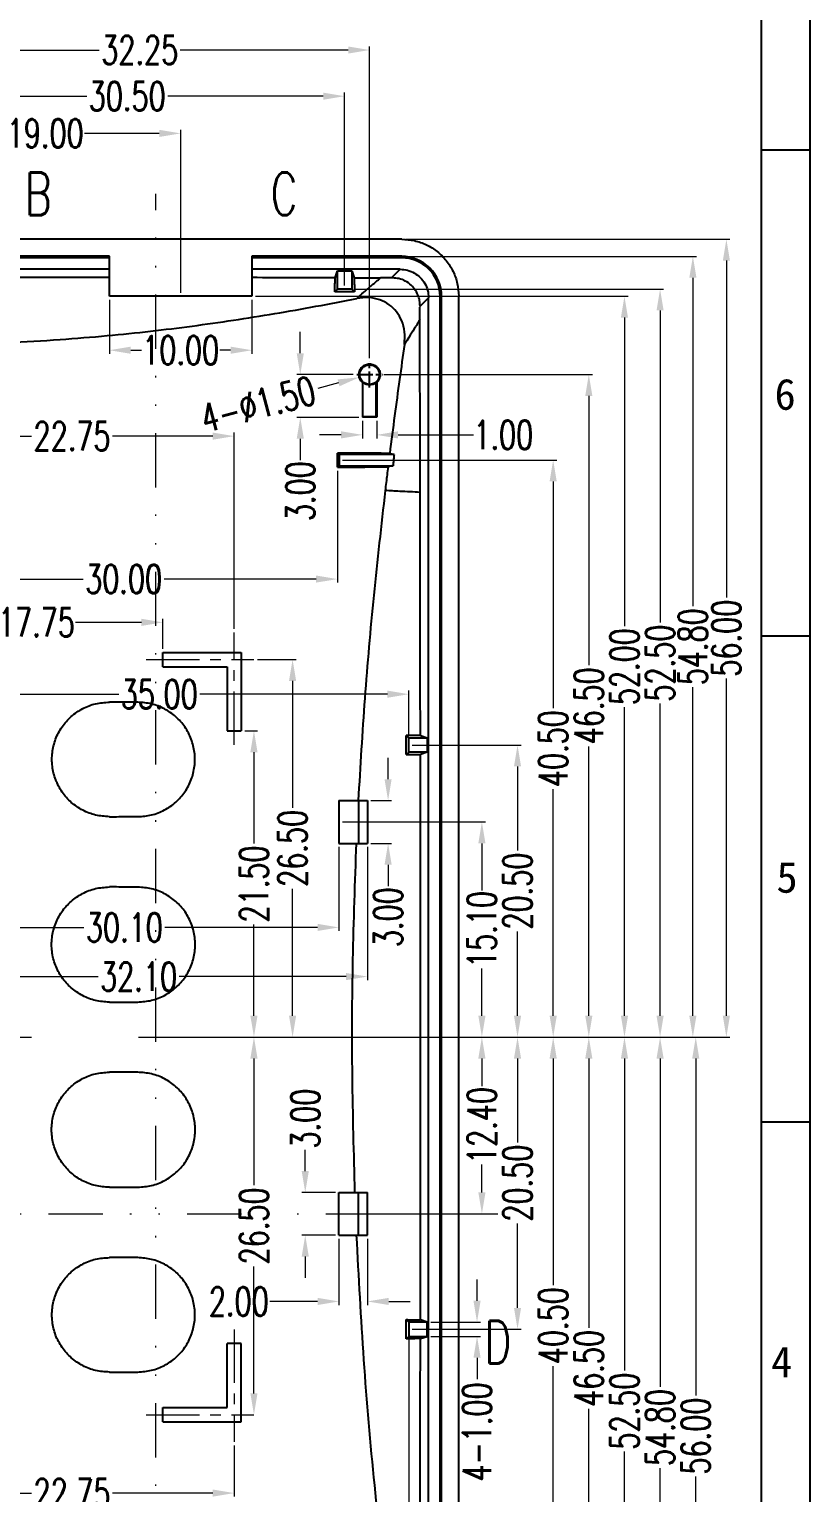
# Model space of a CAD drawing. Header units: millimetres. Extents: x 52832 to 53470, y -6025 to -5739.
# Drawn here: x 53191 to 53245.7, y -5908.2 to -5805.5 of the extents above; entities that cross this region are included whole.
import ezdxf
from ezdxf.enums import TextEntityAlignment as Align

# ---------------------------------------------------------------- set-up
doc = ezdxf.new("R2010")
doc.units = ezdxf.units.MM
doc.linetypes.add('CENTER', pattern=[0.6, 0.375, -0.075, 0.075, -0.075])
doc.linetypes.add('DIVIDE', pattern=[31.75, 12.7, -6.35, 0, -6.35, 0, -6.35])
doc.layers.get('0').update_dxf_attribs({"linetype": 'CONTINUOUS'})
doc.layers.get('Defpoints').update_dxf_attribs({"linetype": 'CONTINUOUS'})
for name, color, linetype, lineweight in [('dim', 82, 'CONTINUOUS', 9), ('hatch', 4, 'CONTINUOUS', 9), ('part', 7, 'CONTINUOUS', 20)]:
    doc.layers.add(name, color=color, linetype=linetype, lineweight=lineweight)
doc.styles.get("Standard").update_dxf_attribs({"font": 'romans.shx', "width": 0.7})
doc.styles.add('宋体', font='SimSun.ttf', dxfattribs={"width": 0.7})
doc.dimstyles.new('03', dxfattribs={"dimscale": 0.5, "dimtxt": 4, "dimasz": 3, "dimexe": 0.5, "dimexo": 0.5, "dimgap": 0.09, "dimtad": 0, "dimzin": 0, "dimdsep": 46, "dimtxsty": 'Standard', "dimcen": 0, "dimclrd": 256, "dimclre": 256, "dimclrt": 6, "dimazin": 2, "dimtp": 0.01, "dimtm": 0.01, "dimtfac": 1, "dimtofl": 0, "dimtmove": 0, "dimatfit": 0, "dimfxl": 0, "dimtolj": 1, "dimtzin": 0, "dimlwd": -1, "dimlwe": -1, "dimarcsym": 0})

# ---------------------------------------------------------------- blocks, each defined once
blk = doc.blocks.new('*D962')
at = {"layer": 'Defpoints', "color": 0}
for p in [(53182.58, -5812.82), (53182.58, -5812.82), (53201.58, -5824.25)]:
    blk.add_point(p, dxfattribs=at)
at = {"layer": 'dim'}
for p, q in [((53184.08, -5812.82), (53189.34, -5812.82)), ((53200.08, -5812.82), (53194.83, -5812.82)), ((53201.58, -5824), (53201.58, -5812.57))]:
    blk.add_line(p, q, dxfattribs=at)
for points in [[(53184.08, -5812.57), (53184.08, -5813.07), (53182.58, -5812.82)], [(53200.08, -5812.57), (53200.08, -5813.07), (53201.58, -5812.82)]]:
    blk.add_solid(points, dxfattribs=at)
at = {"layer": 'dim', "color": 6, "insert": (53192.08, -5812.82), "char_height": 2, "attachment_point": 5}
blk.add_mtext('\\A1;19.00', dxfattribs=at)
blk = doc.blocks.new('*D965')
at = {"layer": 'Defpoints', "color": 0}
for p in [(53196.58, -5824.25), (53206.58, -5824.25), (53196.58, -5828.04)]:
    blk.add_point(p, dxfattribs=at)
at = {"layer": 'dim'}
for p, q in [((53196.58, -5824.5), (53196.58, -5828.29)), ((53206.58, -5824.5), (53206.58, -5828.29)), ((53198.08, -5828.04), (53198.84, -5828.04)), ((53205.08, -5828.04), (53204.33, -5828.04))]:
    blk.add_line(p, q, dxfattribs=at)
for points in [[(53198.08, -5827.79), (53198.08, -5828.29), (53196.58, -5828.04)], [(53205.08, -5827.79), (53205.08, -5828.29), (53206.58, -5828.04)]]:
    blk.add_solid(points, dxfattribs=at)
at = {"layer": 'dim', "color": 6, "insert": (53201.58, -5828.04), "char_height": 2, "attachment_point": 5}
blk.add_mtext('\\A1;10.00', dxfattribs=at)
blk = doc.blocks.new('*D966')
at = {"layer": 'Defpoints', "color": 0}
for p in [(53212.68, -5861.15), (53222.71, -5861.15), (53222.71, -5876.25)]:
    blk.add_point(p, dxfattribs=at)
at = {"layer": 'dim'}
for p, q in [((53212.93, -5861.15), (53222.96, -5861.15)), ((53222.71, -5862.65), (53222.71, -5865.95)), ((53222.71, -5874.75), (53222.71, -5871.44))]:
    blk.add_line(p, q, dxfattribs=at)
for points in [[(53222.46, -5862.65), (53222.96, -5862.65), (53222.71, -5861.15)], [(53222.46, -5874.75), (53222.96, -5874.75), (53222.71, -5876.25)]]:
    blk.add_solid(points, dxfattribs=at)
at = {"layer": 'dim', "color": 6, "insert": (53222.71, -5868.7), "char_height": 2, "attachment_point": 5, "rotation": 90}
blk.add_mtext('\\A1;15.10', dxfattribs=at)
blk = doc.blocks.new('*D967')
at = {"layer": 'Defpoints', "color": 0}
for p in [(53217.58, -5855.75), (53225.21, -5855.75), (53222.71, -5876.25)]:
    blk.add_point(p, dxfattribs=at)
at = {"layer": 'dim'}
for p, q in [((53217.83, -5855.75), (53225.46, -5855.75)), ((53225.21, -5857.25), (53225.21, -5863.15)), ((53225.21, -5874.75), (53225.21, -5868.84)), ((53222.96, -5876.25), (53225.46, -5876.25))]:
    blk.add_line(p, q, dxfattribs=at)
for points in [[(53224.96, -5857.25), (53225.46, -5857.25), (53225.21, -5855.75)], [(53224.96, -5874.75), (53225.46, -5874.75), (53225.21, -5876.25)]]:
    blk.add_solid(points, dxfattribs=at)
at = {"layer": 'dim', "color": 6, "insert": (53225.21, -5866), "char_height": 2, "attachment_point": 5, "rotation": 90}
blk.add_mtext('\\A1;20.50', dxfattribs=at)
blk = doc.blocks.new('*D968')
at = {"layer": 'Defpoints', "color": 0}
for p in [(53212.69, -5835.75), (53227.71, -5835.75), (53222.71, -5876.25)]:
    blk.add_point(p, dxfattribs=at)
at = {"layer": 'dim'}
for p, q in [((53212.94, -5835.75), (53227.96, -5835.75)), ((53227.71, -5837.25), (53227.71, -5853.15)), ((53227.71, -5874.75), (53227.71, -5858.84)), ((53222.96, -5876.25), (53227.96, -5876.25))]:
    blk.add_line(p, q, dxfattribs=at)
for points in [[(53227.46, -5837.25), (53227.96, -5837.25), (53227.71, -5835.75)], [(53227.46, -5874.75), (53227.96, -5874.75), (53227.71, -5876.25)]]:
    blk.add_solid(points, dxfattribs=at)
at = {"layer": 'dim', "color": 6, "insert": (53227.71, -5856), "char_height": 2, "attachment_point": 5, "rotation": 90}
blk.add_mtext('\\A1;40.50', dxfattribs=at)
blk = doc.blocks.new('*D969')
at = {"layer": 'Defpoints', "color": 0}
for p in [(53215.59, -5829.75), (53230.21, -5829.75), (53222.71, -5876.25)]:
    blk.add_point(p, dxfattribs=at)
at = {"layer": 'dim'}
for p, q in [((53215.84, -5829.75), (53230.46, -5829.75)), ((53230.21, -5831.25), (53230.21, -5850.15)), ((53230.21, -5874.75), (53230.21, -5855.84)), ((53222.96, -5876.25), (53230.46, -5876.25))]:
    blk.add_line(p, q, dxfattribs=at)
for points in [[(53229.96, -5831.25), (53230.46, -5831.25), (53230.21, -5829.75)], [(53229.96, -5874.75), (53230.46, -5874.75), (53230.21, -5876.25)]]:
    blk.add_solid(points, dxfattribs=at)
at = {"layer": 'dim', "color": 6, "insert": (53230.21, -5853), "char_height": 2, "attachment_point": 5, "rotation": 90}
blk.add_mtext('\\A1;46.50', dxfattribs=at)
blk = doc.blocks.new('*D970')
at = {"layer": 'Defpoints', "color": 0}
for p in [(53206.58, -5824.25), (53232.71, -5824.25), (53222.71, -5876.25)]:
    blk.add_point(p, dxfattribs=at)
at = {"layer": 'dim'}
for p, q in [((53206.83, -5824.25), (53232.96, -5824.25)), ((53232.71, -5825.75), (53232.71, -5847.4)), ((53232.71, -5874.75), (53232.71, -5853.09)), ((53222.96, -5876.25), (53232.96, -5876.25))]:
    blk.add_line(p, q, dxfattribs=at)
for points in [[(53232.46, -5825.75), (53232.96, -5825.75), (53232.71, -5824.25)], [(53232.46, -5874.75), (53232.96, -5874.75), (53232.71, -5876.25)]]:
    blk.add_solid(points, dxfattribs=at)
at = {"layer": 'dim', "color": 6, "insert": (53232.71, -5850.25), "char_height": 2, "attachment_point": 5, "rotation": 90}
blk.add_mtext('\\A1;52.00', dxfattribs=at)
blk = doc.blocks.new('*D971')
at = {"layer": 'Defpoints', "color": 0}
for p in [(53213.58, -5823.75), (53235.21, -5823.75), (53222.71, -5876.25)]:
    blk.add_point(p, dxfattribs=at)
at = {"layer": 'dim'}
for p, q in [((53213.83, -5823.75), (53235.46, -5823.75)), ((53235.21, -5825.25), (53235.21, -5847.15)), ((53235.21, -5874.75), (53235.21, -5852.84)), ((53222.96, -5876.25), (53235.46, -5876.25))]:
    blk.add_line(p, q, dxfattribs=at)
for points in [[(53234.96, -5825.25), (53235.46, -5825.25), (53235.21, -5823.75)], [(53234.96, -5874.75), (53235.46, -5874.75), (53235.21, -5876.25)]]:
    blk.add_solid(points, dxfattribs=at)
at = {"layer": 'dim', "color": 6, "insert": (53235.21, -5850), "char_height": 2, "attachment_point": 5, "rotation": 90}
blk.add_mtext('\\A1;52.50', dxfattribs=at)
blk = doc.blocks.new('*D972')
at = {"layer": 'Defpoints', "color": 0}
for p in [(53217.09, -5821.45), (53237.51, -5821.45), (53222.71, -5876.25)]:
    blk.add_point(p, dxfattribs=at)
at = {"layer": 'dim'}
for p, q in [((53217.34, -5821.45), (53237.76, -5821.45)), ((53237.51, -5822.95), (53237.51, -5846)), ((53237.51, -5874.75), (53237.51, -5851.69)), ((53222.96, -5876.25), (53237.76, -5876.25))]:
    blk.add_line(p, q, dxfattribs=at)
for points in [[(53237.26, -5822.95), (53237.76, -5822.95), (53237.51, -5821.45)], [(53237.26, -5874.75), (53237.76, -5874.75), (53237.51, -5876.25)]]:
    blk.add_solid(points, dxfattribs=at)
at = {"layer": 'dim', "color": 6, "insert": (53237.51, -5848.85), "char_height": 2, "attachment_point": 5, "rotation": 90}
blk.add_mtext('\\A1;54.80', dxfattribs=at)
blk = doc.blocks.new('*D973')
at = {"layer": 'Defpoints', "color": 0}
for p in [(53217.09, -5820.25), (53239.86, -5820.25), (53222.71, -5876.25)]:
    blk.add_point(p, dxfattribs=at)
at = {"layer": 'dim'}
for p, q in [((53217.34, -5820.25), (53240.11, -5820.25)), ((53239.86, -5821.75), (53239.86, -5845.4)), ((53239.86, -5874.75), (53239.86, -5851.09)), ((53222.96, -5876.25), (53240.11, -5876.25))]:
    blk.add_line(p, q, dxfattribs=at)
for points in [[(53239.61, -5821.75), (53240.11, -5821.75), (53239.86, -5820.25)], [(53239.61, -5874.75), (53240.11, -5874.75), (53239.86, -5876.25)]]:
    blk.add_solid(points, dxfattribs=at)
at = {"layer": 'dim', "color": 6, "insert": (53239.86, -5848.25), "char_height": 2, "attachment_point": 5, "rotation": 90}
blk.add_mtext('\\A1;56.00', dxfattribs=at)
blk = doc.blocks.new('*D974')
at = {"layer": 'Defpoints', "color": 0}
for p in [(53222.71, -5876.25), (53212.68, -5888.65), (53222.71, -5888.65)]:
    blk.add_point(p, dxfattribs=at)
at = {"layer": 'dim'}
for p, q in [((53222.71, -5877.75), (53222.71, -5879.7)), ((53222.71, -5887.15), (53222.71, -5885.19)), ((53212.93, -5888.65), (53222.96, -5888.65))]:
    blk.add_line(p, q, dxfattribs=at)
for points in [[(53222.46, -5877.75), (53222.96, -5877.75), (53222.71, -5876.25)], [(53222.46, -5887.15), (53222.96, -5887.15), (53222.71, -5888.65)]]:
    blk.add_solid(points, dxfattribs=at)
at = {"layer": 'dim', "color": 6, "insert": (53222.71, -5882.45), "char_height": 2, "attachment_point": 5, "rotation": 90}
blk.add_mtext('\\A1;12.40', dxfattribs=at)
blk = doc.blocks.new('*D975')
at = {"layer": 'Defpoints', "color": 0}
for p in [(53222.71, -5876.25), (53217.58, -5896.75), (53225.21, -5896.75)]:
    blk.add_point(p, dxfattribs=at)
at = {"layer": 'dim'}
for p, q in [((53222.96, -5876.25), (53225.46, -5876.25)), ((53225.21, -5877.75), (53225.21, -5883.65)), ((53225.21, -5895.25), (53225.21, -5889.34)), ((53217.83, -5896.75), (53225.46, -5896.75))]:
    blk.add_line(p, q, dxfattribs=at)
for points in [[(53224.96, -5877.75), (53225.46, -5877.75), (53225.21, -5876.25)], [(53224.96, -5895.25), (53225.46, -5895.25), (53225.21, -5896.75)]]:
    blk.add_solid(points, dxfattribs=at)
at = {"layer": 'dim', "color": 6, "insert": (53225.21, -5886.5), "char_height": 2, "attachment_point": 5, "rotation": 90}
blk.add_mtext('\\A1;20.50', dxfattribs=at)
blk = doc.blocks.new('*D976')
at = {"layer": 'Defpoints', "color": 0}
for p in [(53222.71, -5876.25), (53212.69, -5916.75), (53227.71, -5916.75)]:
    blk.add_point(p, dxfattribs=at)
at = {"layer": 'dim'}
for p, q in [((53222.96, -5876.25), (53227.96, -5876.25)), ((53227.71, -5877.75), (53227.71, -5893.65)), ((53227.71, -5915.25), (53227.71, -5899.34)), ((53212.94, -5916.75), (53227.96, -5916.75))]:
    blk.add_line(p, q, dxfattribs=at)
for points in [[(53227.46, -5877.75), (53227.96, -5877.75), (53227.71, -5876.25)], [(53227.46, -5915.25), (53227.96, -5915.25), (53227.71, -5916.75)]]:
    blk.add_solid(points, dxfattribs=at)
at = {"layer": 'dim', "color": 6, "insert": (53227.71, -5896.5), "char_height": 2, "attachment_point": 5, "rotation": 90}
blk.add_mtext('\\A1;40.50', dxfattribs=at)
blk = doc.blocks.new('*D977')
at = {"layer": 'Defpoints', "color": 0}
for p in [(53222.71, -5876.25), (53215.58, -5922.75), (53230.21, -5922.75)]:
    blk.add_point(p, dxfattribs=at)
at = {"layer": 'dim'}
for p, q in [((53222.96, -5876.25), (53230.46, -5876.25)), ((53230.21, -5877.75), (53230.21, -5896.65)), ((53230.21, -5921.25), (53230.21, -5902.34)), ((53215.83, -5922.75), (53230.46, -5922.75))]:
    blk.add_line(p, q, dxfattribs=at)
for points in [[(53229.96, -5877.75), (53230.46, -5877.75), (53230.21, -5876.25)], [(53229.96, -5921.25), (53230.46, -5921.25), (53230.21, -5922.75)]]:
    blk.add_solid(points, dxfattribs=at)
at = {"layer": 'dim', "color": 6, "insert": (53230.21, -5899.5), "char_height": 2, "attachment_point": 5, "rotation": 90}
blk.add_mtext('\\A1;46.50', dxfattribs=at)
blk = doc.blocks.new('*D978')
at = {"layer": 'Defpoints', "color": 0}
for p in [(53222.71, -5876.25), (53213.58, -5928.75), (53232.71, -5928.75)]:
    blk.add_point(p, dxfattribs=at)
at = {"layer": 'dim'}
for p, q in [((53222.96, -5876.25), (53232.96, -5876.25)), ((53232.71, -5877.75), (53232.71, -5899.65)), ((53232.71, -5927.25), (53232.71, -5905.34)), ((53213.83, -5928.75), (53232.96, -5928.75))]:
    blk.add_line(p, q, dxfattribs=at)
for points in [[(53232.46, -5877.75), (53232.96, -5877.75), (53232.71, -5876.25)], [(53232.46, -5927.25), (53232.96, -5927.25), (53232.71, -5928.75)]]:
    blk.add_solid(points, dxfattribs=at)
at = {"layer": 'dim', "color": 6, "insert": (53232.71, -5902.5), "char_height": 2, "attachment_point": 5, "rotation": 90}
blk.add_mtext('\\A1;52.50', dxfattribs=at)
blk = doc.blocks.new('*D979')
at = {"layer": 'Defpoints', "color": 0}
for p in [(53222.71, -5876.25), (53217.09, -5931.05), (53235.21, -5931.05)]:
    blk.add_point(p, dxfattribs=at)
at = {"layer": 'dim'}
for p, q in [((53222.96, -5876.25), (53235.46, -5876.25)), ((53235.21, -5877.75), (53235.21, -5900.8)), ((53235.21, -5929.55), (53235.21, -5906.49)), ((53217.34, -5931.05), (53235.46, -5931.05))]:
    blk.add_line(p, q, dxfattribs=at)
for points in [[(53234.96, -5877.75), (53235.46, -5877.75), (53235.21, -5876.25)], [(53234.96, -5929.55), (53235.46, -5929.55), (53235.21, -5931.05)]]:
    blk.add_solid(points, dxfattribs=at)
at = {"layer": 'dim', "color": 6, "insert": (53235.21, -5903.65), "char_height": 2, "attachment_point": 5, "rotation": 90}
blk.add_mtext('\\A1;54.80', dxfattribs=at)
blk = doc.blocks.new('*D980')
at = {"layer": 'Defpoints', "color": 0}
for p in [(53222.71, -5876.25), (53217.09, -5932.25), (53237.71, -5932.25)]:
    blk.add_point(p, dxfattribs=at)
at = {"layer": 'dim'}
for p, q in [((53222.96, -5876.25), (53237.96, -5876.25)), ((53237.71, -5877.75), (53237.71, -5901.4)), ((53237.71, -5930.75), (53237.71, -5907.09)), ((53217.34, -5932.25), (53237.96, -5932.25))]:
    blk.add_line(p, q, dxfattribs=at)
for points in [[(53237.46, -5877.75), (53237.96, -5877.75), (53237.71, -5876.25)], [(53237.46, -5930.75), (53237.96, -5930.75), (53237.71, -5932.25)]]:
    blk.add_solid(points, dxfattribs=at)
at = {"layer": 'dim', "color": 6, "insert": (53237.71, -5904.25), "char_height": 2, "attachment_point": 5, "rotation": 90}
blk.add_mtext('\\A1;56.00', dxfattribs=at)
blk = doc.blocks.new('*D988')
at = {"layer": 'Defpoints', "color": 0}
for p in [(53212.68, -5890.15), (53214.68, -5890.15), (53214.68, -5894.8)]:
    blk.add_point(p, dxfattribs=at)
at = {"layer": 'dim'}
for p, q in [((53212.68, -5890.4), (53212.68, -5895.05)), ((53214.68, -5890.4), (53214.68, -5895.05)), ((53211.18, -5894.8), (53207.84, -5894.8)), ((53216.18, -5894.8), (53217.68, -5894.8))]:
    blk.add_line(p, q, dxfattribs=at)
for points in [[(53211.18, -5894.55), (53211.18, -5895.05), (53212.68, -5894.8)], [(53216.18, -5894.55), (53216.18, -5895.05), (53214.68, -5894.8)]]:
    blk.add_solid(points, dxfattribs=at)
at = {"layer": 'dim', "color": 6, "insert": (53205.66, -5894.8), "char_height": 2, "attachment_point": 5}
blk.add_mtext('\\A1;2.00', dxfattribs=at)
blk = doc.blocks.new('*D989')
at = {"layer": 'Defpoints', "color": 0}
for p in [(53210.32, -5887.15), (53212.68, -5887.15), (53212.68, -5890.15)]:
    blk.add_point(p, dxfattribs=at)
at = {"layer": 'dim'}
for p, q in [((53210.32, -5885.65), (53210.32, -5884.15)), ((53212.43, -5887.15), (53210.07, -5887.15)), ((53212.43, -5890.15), (53210.07, -5890.15)), ((53210.32, -5891.65), (53210.32, -5893.15))]:
    blk.add_line(p, q, dxfattribs=at)
for points in [[(53210.07, -5885.65), (53210.57, -5885.65), (53210.32, -5887.15)], [(53210.07, -5891.65), (53210.57, -5891.65), (53210.32, -5890.15)]]:
    blk.add_solid(points, dxfattribs=at)
at = {"layer": 'dim', "color": 6, "insert": (53210.32, -5881.97), "char_height": 2, "attachment_point": 5, "rotation": 90}
blk.add_mtext('\\A1;3.00', dxfattribs=at)
blk = doc.blocks.new('*D990')
at = {"layer": 'Defpoints', "color": 0}
for p in [(53205.33, -5904.65), (53182.58, -5908.25), (53182.58, -5908.25)]:
    blk.add_point(p, dxfattribs=at)
at = {"layer": 'dim'}
for p, q in [((53205.33, -5904.9), (53205.33, -5908.5)), ((53184.08, -5908.25), (53191.11, -5908.25)), ((53203.83, -5908.25), (53196.8, -5908.25))]:
    blk.add_line(p, q, dxfattribs=at)
for points in [[(53184.08, -5908), (53184.08, -5908.5), (53182.58, -5908.25)], [(53203.83, -5908), (53203.83, -5908.5), (53205.33, -5908.25)]]:
    blk.add_solid(points, dxfattribs=at)
at = {"layer": 'dim', "color": 6, "insert": (53193.96, -5908.25), "char_height": 2, "attachment_point": 5}
blk.add_mtext('\\A1;22.75', dxfattribs=at)
blk = doc.blocks.new('*D992')
at = {"layer": 'Defpoints', "color": 0}
for p in [(53206.72, -5849.75), (53209.43, -5876.25), (53209.43, -5876.25)]:
    blk.add_point(p, dxfattribs=at)
at = {"layer": 'dim'}
for p, q in [((53206.97, -5849.75), (53209.68, -5849.75)), ((53209.43, -5851.25), (53209.43, -5860.15)), ((53209.43, -5874.75), (53209.43, -5865.84))]:
    blk.add_line(p, q, dxfattribs=at)
for points in [[(53209.18, -5851.25), (53209.68, -5851.25), (53209.43, -5849.75)], [(53209.18, -5874.75), (53209.68, -5874.75), (53209.43, -5876.25)]]:
    blk.add_solid(points, dxfattribs=at)
at = {"layer": 'dim', "color": 6, "insert": (53209.43, -5863), "char_height": 2, "attachment_point": 5, "rotation": 90}
blk.add_mtext('\\A1;26.50', dxfattribs=at)
blk = doc.blocks.new('*D993')
at = {"layer": 'Defpoints', "color": 0}
for p in [(53182.58, -5834.07), (53182.58, -5834.07), (53205.33, -5847.85)]:
    blk.add_point(p, dxfattribs=at)
at = {"layer": 'dim'}
for p, q in [((53205.33, -5847.6), (53205.33, -5833.82)), ((53184.08, -5834.07), (53191.11, -5834.07)), ((53203.83, -5834.07), (53196.8, -5834.07))]:
    blk.add_line(p, q, dxfattribs=at)
for points in [[(53184.08, -5833.82), (53184.08, -5834.32), (53182.58, -5834.07)], [(53203.83, -5833.82), (53203.83, -5834.32), (53205.33, -5834.07)]]:
    blk.add_solid(points, dxfattribs=at)
at = {"layer": 'dim', "color": 6, "insert": (53193.96, -5834.07), "char_height": 2, "attachment_point": 5}
blk.add_mtext('\\A1;22.75', dxfattribs=at)
blk = doc.blocks.new('*D1009')
at = {"layer": 'Defpoints', "color": 0}
for p in [(53206.72, -5876.25), (53206.72, -5876.25), (53206.72, -5902.75)]:
    blk.add_point(p, dxfattribs=at)
at = {"layer": 'dim'}
for p, q in [((53206.72, -5877.75), (53206.72, -5886.65)), ((53206.72, -5901.25), (53206.72, -5892.34))]:
    blk.add_line(p, q, dxfattribs=at)
for points in [[(53206.47, -5877.75), (53206.97, -5877.75), (53206.72, -5876.25)], [(53206.47, -5901.25), (53206.97, -5901.25), (53206.72, -5902.75)]]:
    blk.add_solid(points, dxfattribs=at)
at = {"layer": 'dim', "color": 6, "insert": (53206.72, -5889.5), "char_height": 2, "attachment_point": 5, "rotation": 90}
blk.add_mtext('\\A1;26.50', dxfattribs=at)
blk = doc.blocks.new('*D1015')
at = {"layer": 'Defpoints', "color": 0}
for p in [(53182.58, -5847.14), (53182.58, -5847.14), (53200.33, -5849.25)]:
    blk.add_point(p, dxfattribs=at)
at = {"layer": 'dim'}
for p, q in [((53184.08, -5847.14), (53188.71, -5847.14)), ((53198.83, -5847.14), (53194.2, -5847.14)), ((53200.33, -5849), (53200.33, -5846.89))]:
    blk.add_line(p, q, dxfattribs=at)
for points in [[(53184.08, -5846.89), (53184.08, -5847.39), (53182.58, -5847.14)], [(53198.83, -5846.89), (53198.83, -5847.39), (53200.33, -5847.14)]]:
    blk.add_solid(points, dxfattribs=at)
at = {"layer": 'dim', "color": 6, "insert": (53191.46, -5847.14), "char_height": 2, "attachment_point": 5}
blk.add_mtext('\\A1;17.75', dxfattribs=at)
blk = doc.blocks.new('*D1016')
at = {"layer": 'Defpoints', "color": 0}
for p in [(53205.83, -5854.75), (53206.72, -5876.25), (53206.72, -5876.25)]:
    blk.add_point(p, dxfattribs=at)
at = {"layer": 'dim'}
for p, q in [((53206.08, -5854.75), (53206.97, -5854.75)), ((53206.72, -5856.25), (53206.72, -5862.65)), ((53206.72, -5874.75), (53206.72, -5868.34))]:
    blk.add_line(p, q, dxfattribs=at)
for points in [[(53206.47, -5856.25), (53206.97, -5856.25), (53206.72, -5854.75)], [(53206.47, -5874.75), (53206.97, -5874.75), (53206.72, -5876.25)]]:
    blk.add_solid(points, dxfattribs=at)
at = {"layer": 'dim', "color": 6, "insert": (53206.72, -5865.5), "char_height": 2, "attachment_point": 5, "rotation": 90}
blk.add_mtext('\\A1;21.50', dxfattribs=at)
blk = doc.blocks.new('*D1017')
at = {"layer": 'Defpoints', "color": 0}
for p in [(53212.58, -5836.25), (53182.58, -5844.1), (53182.58, -5844.1)]:
    blk.add_point(p, dxfattribs=at)
at = {"layer": 'dim'}
for p, q in [((53212.58, -5836.5), (53212.58, -5844.35)), ((53184.08, -5844.1), (53194.74, -5844.1)), ((53211.08, -5844.1), (53200.43, -5844.1))]:
    blk.add_line(p, q, dxfattribs=at)
for points in [[(53184.08, -5843.85), (53184.08, -5844.35), (53182.58, -5844.1)], [(53211.08, -5843.85), (53211.08, -5844.35), (53212.58, -5844.1)]]:
    blk.add_solid(points, dxfattribs=at)
at = {"layer": 'dim', "color": 6, "insert": (53197.58, -5844.1), "char_height": 2, "attachment_point": 5}
blk.add_mtext('\\A1;30.00', dxfattribs=at)
blk = doc.blocks.new('*D1018')
at = {"layer": 'Defpoints', "color": 0}
for p in [(53209.97, -5829.75), (53213.93, -5829.75), (53214.33, -5832.75)]:
    blk.add_point(p, dxfattribs=at)
at = {"layer": 'dim'}
for p, q in [((53209.97, -5828.25), (53209.97, -5826.75)), ((53213.68, -5829.75), (53209.72, -5829.75)), ((53214.08, -5832.75), (53209.72, -5832.75)), ((53209.97, -5834.25), (53209.97, -5835.75))]:
    blk.add_line(p, q, dxfattribs=at)
for points in [[(53209.72, -5828.25), (53210.22, -5828.25), (53209.97, -5829.75)], [(53209.72, -5834.25), (53210.22, -5834.25), (53209.97, -5832.75)]]:
    blk.add_solid(points, dxfattribs=at)
at = {"layer": 'dim', "color": 6, "insert": (53209.97, -5837.93), "char_height": 2, "attachment_point": 5, "rotation": 90}
blk.add_mtext('\\A1;3.00', dxfattribs=at)
blk = doc.blocks.new('*D1019')
at = {"layer": 'Defpoints', "color": 0}
for p in [(53214.33, -5832.75), (53215.33, -5832.75), (53215.33, -5833.98)]:
    blk.add_point(p, dxfattribs=at)
at = {"layer": 'dim'}
for p, q in [((53212.83, -5833.98), (53211.33, -5833.98)), ((53214.33, -5833), (53214.33, -5834.23)), ((53215.33, -5833), (53215.33, -5834.23)), ((53216.83, -5833.98), (53222.13, -5833.98))]:
    blk.add_line(p, q, dxfattribs=at)
for points in [[(53212.83, -5833.73), (53212.83, -5834.23), (53214.33, -5833.98)], [(53216.83, -5833.73), (53216.83, -5834.23), (53215.33, -5833.98)]]:
    blk.add_solid(points, dxfattribs=at)
at = {"layer": 'dim', "color": 6, "insert": (53224.21, -5833.98), "char_height": 2, "attachment_point": 5}
blk.add_mtext('\\A1;1.00', dxfattribs=at)
blk = doc.blocks.new('*D1020')
at = {"layer": 'Defpoints', "color": 0}
for p in [(53215.55, -5829.56), (53214.11, -5829.94)]:
    blk.add_point(p, dxfattribs=at)
at = {"layer": 'dim'}
blk.add_line((53212.66, -5830.33), (53211.21, -5830.72), dxfattribs=at)
blk.add_solid([(53212.59, -5830.09), (53212.72, -5830.57), (53214.11, -5829.94)], dxfattribs=at)
at = {"layer": 'dim', "color": 6, "insert": (53207.01, -5831.84), "char_height": 2, "attachment_point": 5, "rotation": 15.0003}
blk.add_mtext('\\A1;4-∅1.50', dxfattribs=at)
blk = doc.blocks.new('*D1049')
at = {"layer": 'Defpoints', "color": 0}
for p in [(53182.58, -5852.18), (53182.58, -5854.55), (53217.58, -5855.25)]:
    blk.add_point(p, dxfattribs=at)
at = {"layer": 'dim'}
for p, q in [((53182.58, -5854.3), (53182.58, -5851.93)), ((53184.08, -5852.18), (53197.24, -5852.18)), ((53216.08, -5852.18), (53202.93, -5852.18)), ((53217.58, -5855), (53217.58, -5851.93))]:
    blk.add_line(p, q, dxfattribs=at)
for points in [[(53184.08, -5851.93), (53184.08, -5852.43), (53182.58, -5852.18)], [(53216.08, -5851.93), (53216.08, -5852.43), (53217.58, -5852.18)]]:
    blk.add_solid(points, dxfattribs=at)
at = {"layer": 'dim', "color": 6, "insert": (53200.08, -5852.18), "char_height": 2, "attachment_point": 5}
blk.add_mtext('\\A1;35.00', dxfattribs=at)
blk = doc.blocks.new('*D1052')
at = {"layer": 'Defpoints', "color": 0}
for p in [(53214.68, -5859.65), (53214.68, -5862.65), (53216.13, -5862.65)]:
    blk.add_point(p, dxfattribs=at)
at = {"layer": 'dim'}
for p, q in [((53216.13, -5858.15), (53216.13, -5856.65)), ((53214.93, -5859.65), (53216.38, -5859.65)), ((53214.93, -5862.65), (53216.38, -5862.65)), ((53216.13, -5864.15), (53216.13, -5865.65))]:
    blk.add_line(p, q, dxfattribs=at)
for points in [[(53215.88, -5858.15), (53216.38, -5858.15), (53216.13, -5859.65)], [(53215.88, -5864.15), (53216.38, -5864.15), (53216.13, -5862.65)]]:
    blk.add_solid(points, dxfattribs=at)
at = {"layer": 'dim', "color": 6, "insert": (53216.13, -5867.83), "char_height": 2, "attachment_point": 5, "rotation": 90}
blk.add_mtext('\\A1;3.00', dxfattribs=at)
blk = doc.blocks.new('*D1053')
at = {"layer": 'Defpoints', "color": 0}
for p in [(53212.68, -5862.65), (53182.58, -5868.55), (53182.58, -5868.55)]:
    blk.add_point(p, dxfattribs=at)
at = {"layer": 'dim'}
for p, q in [((53212.68, -5862.9), (53212.68, -5868.8)), ((53184.08, -5868.55), (53194.79, -5868.55)), ((53211.18, -5868.55), (53200.48, -5868.55))]:
    blk.add_line(p, q, dxfattribs=at)
for points in [[(53184.08, -5868.3), (53184.08, -5868.8), (53182.58, -5868.55)], [(53211.18, -5868.3), (53211.18, -5868.8), (53212.68, -5868.55)]]:
    blk.add_solid(points, dxfattribs=at)
at = {"layer": 'dim', "color": 6, "insert": (53197.63, -5868.55), "char_height": 2, "attachment_point": 5}
blk.add_mtext('\\A1;30.10', dxfattribs=at)
blk = doc.blocks.new('*D1054')
at = {"layer": 'Defpoints', "color": 0}
for p in [(53214.68, -5862.65), (53182.58, -5872), (53182.58, -5872)]:
    blk.add_point(p, dxfattribs=at)
at = {"layer": 'dim'}
for p, q in [((53214.68, -5862.9), (53214.68, -5872.25)), ((53184.08, -5872), (53195.79, -5872)), ((53213.18, -5872), (53201.48, -5872))]:
    blk.add_line(p, q, dxfattribs=at)
for points in [[(53184.08, -5871.75), (53184.08, -5872.25), (53182.58, -5872)], [(53213.18, -5871.75), (53213.18, -5872.25), (53214.68, -5872)]]:
    blk.add_solid(points, dxfattribs=at)
at = {"layer": 'dim', "color": 6, "insert": (53198.63, -5872), "char_height": 2, "attachment_point": 5}
blk.add_mtext('\\A1;32.10', dxfattribs=at)
blk = doc.blocks.new('*D1057')
at = {"layer": 'Defpoints', "color": 0}
for p in [(53182.58, -5810.21), (53182.58, -5810.26), (53213.08, -5823.75)]:
    blk.add_point(p, dxfattribs=at)
at = {"layer": 'dim'}
for p, q in [((53182.58, -5810.01), (53182.58, -5809.96)), ((53184.08, -5810.21), (53194.99, -5810.21)), ((53211.58, -5810.21), (53200.68, -5810.21)), ((53213.08, -5823.5), (53213.08, -5809.96))]:
    blk.add_line(p, q, dxfattribs=at)
for points in [[(53184.08, -5809.96), (53184.08, -5810.46), (53182.58, -5810.21)], [(53211.58, -5809.96), (53211.58, -5810.46), (53213.08, -5810.21)]]:
    blk.add_solid(points, dxfattribs=at)
at = {"layer": 'dim', "color": 6, "insert": (53197.83, -5810.21), "char_height": 2, "attachment_point": 5}
blk.add_mtext('\\A1;30.50', dxfattribs=at)
blk = doc.blocks.new('*D1058')
at = {"layer": 'Defpoints', "color": 0}
for p in [(53182.58, -5806.97), (53182.58, -5806.97), (53214.83, -5828.84)]:
    blk.add_point(p, dxfattribs=at)
at = {"layer": 'dim'}
for p, q in [((53184.08, -5806.97), (53195.86, -5806.97)), ((53213.33, -5806.97), (53201.55, -5806.97)), ((53214.83, -5828.59), (53214.83, -5806.72))]:
    blk.add_line(p, q, dxfattribs=at)
for points in [[(53184.08, -5806.72), (53184.08, -5807.22), (53182.58, -5806.97)], [(53213.33, -5806.72), (53213.33, -5807.22), (53214.83, -5806.97)]]:
    blk.add_solid(points, dxfattribs=at)
at = {"layer": 'dim', "color": 6, "insert": (53198.71, -5806.97), "char_height": 2, "attachment_point": 5}
blk.add_mtext('\\A1;32.25', dxfattribs=at)
blk = doc.blocks.new('*D1061')
at = {"layer": 'Defpoints', "color": 0}
for p in [(53218.87, -5896.25), (53218.87, -5897.25), (53222.37, -5897.25)]:
    blk.add_point(p, dxfattribs=at)
at = {"layer": 'dim'}
for p, q in [((53222.37, -5894.75), (53222.37, -5893.25)), ((53219.12, -5896.25), (53222.62, -5896.25)), ((53219.12, -5897.25), (53222.62, -5897.25)), ((53222.37, -5898.75), (53222.37, -5900.25))]:
    blk.add_line(p, q, dxfattribs=at)
for points in [[(53222.12, -5894.75), (53222.62, -5894.75), (53222.37, -5896.25)], [(53222.12, -5898.75), (53222.62, -5898.75), (53222.37, -5897.25)]]:
    blk.add_solid(points, dxfattribs=at)
at = {"layer": 'dim', "color": 6, "insert": (53222.37, -5903.96), "char_height": 2, "attachment_point": 5, "rotation": 90}
blk.add_mtext('\\A1;4-1.00', dxfattribs=at)
blk = doc.blocks.new('*D1062')
at = {"layer": 'Defpoints', "color": 0}
for p in [(53217.58, -5897.25), (53182.58, -5910.78), (53182.58, -5911.02)]:
    blk.add_point(p, dxfattribs=at)
at = {"layer": 'dim'}
for p, q in [((53217.58, -5897.5), (53217.58, -5911.03)), ((53182.58, -5910.77), (53182.58, -5910.53)), ((53184.08, -5910.78), (53197.24, -5910.78)), ((53216.08, -5910.78), (53202.93, -5910.78))]:
    blk.add_line(p, q, dxfattribs=at)
for points in [[(53184.08, -5910.53), (53184.08, -5911.03), (53182.58, -5910.78)], [(53216.08, -5910.53), (53216.08, -5911.03), (53217.58, -5910.78)]]:
    blk.add_solid(points, dxfattribs=at)
at = {"layer": 'dim', "color": 6, "insert": (53200.08, -5910.78), "char_height": 2, "attachment_point": 5}
blk.add_mtext('\\A1;35.00', dxfattribs=at)
blk = doc.blocks.new('sa3l')
for p, q in [((340.59, 361.58), (334.76, 361.58)), ((340.59, 303.26), (334.76, 303.26)), ((340.59, 244.94), (334.76, 244.94))]:
    blk.add_line(p, q)
for points in [[(5.83, 5.83), (5.83, 484.06), (340.59, 484.06), (340.59, 5.83)], [(11.66, 11.66), (11.66, 478.22), (334.76, 478.22), (334.76, 11.66)]]:
    blk.add_lwpolyline(points, close=True)
at = {"style": '宋体'}
for s, p in [('6', (337.64, 332.26)), ('5', (337.87, 274.3)), ('4', (337.23, 216.17))]:
    blk.add_text(s, height=3.73, dxfattribs=at).set_placement(p, align=Align.MIDDLE)

msp = doc.modelspace()

# ---------------------------------------------------------------- linework, layer by layer
at = {"color": 7, "linetype": 'Continuous'}
for p, q in [((53217.086, -5820.249), (53148.075, -5820.249)), ((53196.581, -5821.449), (53168.581, -5821.449)), ((53196.581, -5821.554), (53168.581, -5821.554)), ((53196.581, -5824.249), (53196.581, -5821.449)), ((53206.581, -5821.449), (53206.581, -5824.249)), ((53217.086, -5821.449), (53206.581, -5821.449)), ((53217.086, -5821.554), (53206.581, -5821.554)), ((53217.086, -5821.449), (53217.086, -5821.554)), ((53196.581, -5822.356), (53168.581, -5822.356)), ((53216.976, -5822.356), (53206.581, -5822.356)), ((53212.415, -5822.959), (53212.581, -5822.461)), ((53212.581, -5823.749), (53212.581, -5822.461)), ((53212.581, -5822.461), (53213.581, -5822.461)), ((53213.581, -5822.461), (53213.581, -5823.749)), ((53213.581, -5822.461), (53213.748, -5822.963)), ((53216.372, -5822.961), (53216.976, -5822.356)), ((53206.581, -5824.249), (53196.581, -5824.249)), ((53212.581, -5823.749), (53212.387, -5823.943)), ((53213.581, -5823.749), (53212.581, -5823.749)), ((53213.581, -5823.749), (53213.781, -5823.95)), ((53218.973, -5824.354), (53218.369, -5824.958)), ((53218.973, -5928.144), (53218.973, -5824.354)), ((53219.776, -5928.254), (53219.775, -5824.243)), ((53219.881, -5824.243), (53219.776, -5824.243)), ((53219.881, -5928.254), (53219.881, -5824.243)), ((53221.081, -5928.254), (53221.081, -5824.243)), ((53214.369, -5832.711), (53214.369, -5830.291)), ((53215.293, -5832.711), (53215.293, -5830.291)), ((53214.331, -5832.749), (53214.369, -5832.711)), ((53215.293, -5832.711), (53214.369, -5832.711)), ((53215.33, -5832.748), (53215.293, -5832.711)), ((53212.687, -5835.355), (53212.586, -5835.254)), ((53212.687, -5835.355), (53212.687, -5836.143)), ((53216.55, -5835.355), (53212.687, -5835.355)), ((53212.687, -5836.143), (53212.581, -5836.249)), ((53212.687, -5836.143), (53216.479, -5836.143)), ((53200.331, -5850.249), (53200.331, -5849.249)), ((53200.331, -5849.249), (53205.831, -5849.249)), ((53205.831, -5849.249), (53205.831, -5854.749)), ((53200.331, -5850.249), (53204.831, -5850.249)), ((53204.831, -5850.249), (53204.831, -5854.749)), ((53204.831, -5854.749), (53205.831, -5854.749)), ((53217.581, -5855.249), (53217.408, -5855.077)), ((53217.581, -5855.249), (53218.868, -5855.249)), ((53217.581, -5856.249), (53217.581, -5855.249)), ((53218.393, -5855.09), (53218.868, -5855.249)), ((53218.868, -5855.249), (53218.868, -5856.249)), ((53217.581, -5856.249), (53217.409, -5856.421)), ((53218.868, -5856.249), (53217.581, -5856.249)), ((53218.868, -5856.249), (53218.393, -5856.407)), ((53212.681, -5859.649), (53214.681, -5859.649)), ((53212.681, -5859.649), (53212.681, -5862.649)), ((53214.064, -5859.649), (53214.064, -5862.649)), ((53214.681, -5859.649), (53214.681, -5862.649)), ((53212.681, -5862.649), (53214.681, -5862.649)), ((53212.681, -5887.149), (53214.681, -5887.149)), ((53212.681, -5890.149), (53212.681, -5887.149)), ((53214.064, -5890.149), (53214.064, -5887.149)), ((53214.681, -5890.149), (53214.681, -5887.149)), ((53212.681, -5890.149), (53214.681, -5890.149)), ((53217.581, -5896.249), (53217.409, -5896.077)), ((53218.868, -5896.249), (53217.581, -5896.249)), ((53217.581, -5896.249), (53217.581, -5897.249)), ((53218.868, -5896.249), (53218.393, -5896.091)), ((53218.868, -5897.249), (53218.868, -5896.249)), ((53217.581, -5897.249), (53217.408, -5897.421)), ((53217.581, -5897.249), (53218.868, -5897.249)), ((53218.393, -5897.407), (53218.868, -5897.249)), ((53205.831, -5897.749), (53204.831, -5897.749)), ((53204.831, -5902.249), (53204.831, -5897.749)), ((53205.831, -5903.249), (53205.831, -5897.749)), ((53200.331, -5902.249), (53204.831, -5902.249)), ((53200.331, -5903.249), (53200.331, -5902.249)), ((53200.331, -5903.249), (53205.831, -5903.249))]:
    msp.add_line(p, q, dxfattribs=at)
at = {"color": 1, "linetype": 'CENTER', "ltscale": 3}
for p, q in [((53214.831, -5830.654), (53214.831, -5828.844)), ((53213.926, -5829.749), (53215.736, -5829.749))]:
    msp.add_line(p, q, dxfattribs=at)
at = {"color": 7, "linetype": 'Continuous'}
msp.add_circle((53214.831, -5829.749), 0.686, dxfattribs=at)
for centre, radius, start, end in [((53217.089, -5824.241), 2.791, 359.95361, 90.04639), ((53217.089, -5824.241), 2.686, 359.95361, 90.0482), ((53214.831, -5829.749), 0.712, 229.54678, 310.45322)]:
    msp.add_arc(centre, radius, start, end, dxfattribs=at)
for points in [[(53217.086, -5820.249), (53217.976, -5820.349), (53218.821, -5820.644), (53219.578, -5821.12), (53220.21, -5821.752), (53220.685, -5822.509), (53220.981, -5823.353), (53221.081, -5824.243)], [(53216.976, -5822.356), (53217.494, -5822.425), (53217.975, -5822.624), (53218.389, -5822.941), (53218.706, -5823.354), (53218.905, -5823.836), (53218.973, -5824.354)], [(53196.581, -5822.936), (53192.934, -5822.934), (53181.905, -5822.932), (53169.908, -5822.935), (53168.581, -5822.936)], [(53212.415, -5822.959), (53206.581, -5822.946)], [(53212.387, -5823.943), (53212.397, -5823.63), (53212.406, -5823.302), (53212.415, -5822.959)], [(53213.748, -5822.963), (53214.371, -5822.964), (53214.988, -5822.967), (53215.599, -5822.969)], [(53213.748, -5822.963), (53213.758, -5823.312), (53213.769, -5823.641), (53213.781, -5823.95)], [(53213.935, -5824.406), (53214.421, -5823.972), (53214.994, -5823.474), (53215.599, -5822.969)], [(53216.372, -5822.961), (53216.105, -5822.966), (53215.844, -5822.969), (53215.599, -5822.969)], [(53218.369, -5824.958), (53218.342, -5824.569), (53218.224, -5824.159), (53217.995, -5823.751), (53217.653, -5823.394), (53217.224, -5823.131), (53216.78, -5822.994), (53216.372, -5822.961)], [(53157.279, -5825.513), (53164.084, -5826.505), (53170.219, -5827.14), (53175.757, -5827.498), (53180.77, -5827.644), (53185.326, -5827.63), (53189.441, -5827.499), (53193.123, -5827.284), (53196.428, -5827.014), (53199.475, -5826.7), (53202.387, -5826.342), (53205.278, -5825.932), (53208.177, -5825.467), (53211.068, -5824.956), (53213.935, -5824.406)], [(53213.781, -5823.95), (53213.333, -5823.947), (53212.868, -5823.945), (53212.387, -5823.943)], [(53217.276, -5827.633), (53217.287, -5826.75), (53217.086, -5825.975), (53216.714, -5825.337), (53216.199, -5824.845), (53215.556, -5824.508), (53214.792, -5824.35), (53213.935, -5824.406)], [(53218.356, -5825.888), (53218.357, -5825.592), (53218.362, -5825.279), (53218.369, -5824.958)], [(53218.356, -5825.888), (53217.964, -5826.547), (53217.596, -5827.136), (53217.276, -5827.633)], [(53218.379, -5838.014), (53218.373, -5833.784), (53218.366, -5829.743), (53218.356, -5825.888)], [(53217.276, -5827.633), (53216.931, -5830.097), (53216.586, -5832.647), (53216.245, -5835.28)], [(53214.082, -5829.749), (53214.139, -5829.463), (53214.302, -5829.22), (53214.545, -5829.058), (53214.832, -5829.001), (53215.118, -5829.059), (53215.36, -5829.221), (53215.521, -5829.463), (53215.578, -5829.749)], [(53214.332, -5830.307), (53214.197, -5830.148), (53214.112, -5829.956), (53214.082, -5829.749)], [(53215.578, -5829.749), (53215.549, -5829.956), (53215.464, -5830.147), (53215.329, -5830.307)], [(53214.332, -5830.307), (53214.332, -5831.121), (53214.331, -5831.935), (53214.331, -5832.749)], [(53214.332, -5830.307), (53214.344, -5830.302), (53214.357, -5830.296), (53214.369, -5830.291)], [(53215.329, -5830.307), (53215.317, -5830.302), (53215.305, -5830.296), (53215.293, -5830.291)], [(53215.329, -5830.307), (53215.329, -5831.121), (53215.33, -5831.934), (53215.33, -5832.748)], [(53215.33, -5832.748), (53214.997, -5832.748), (53214.664, -5832.749), (53214.331, -5832.749)], [(53212.581, -5836.249), (53212.583, -5835.917), (53212.584, -5835.586), (53212.586, -5835.254)], [(53216.245, -5835.28), (53215.026, -5835.271), (53213.806, -5835.262), (53212.586, -5835.254)], [(53216.245, -5835.28), (53216.34, -5835.305), (53216.441, -5835.33), (53216.55, -5835.355)], [(53216.55, -5835.355), (53216.527, -5835.617), (53216.503, -5835.88), (53216.479, -5836.143)], [(53212.581, -5836.249), (53213.763, -5836.241), (53214.946, -5836.232), (53216.128, -5836.224)], [(53216.128, -5836.224), (53216.06, -5836.775), (53215.992, -5837.33), (53215.925, -5837.886)], [(53216.479, -5836.143), (53216.354, -5836.17), (53216.237, -5836.197), (53216.128, -5836.224)], [(53215.925, -5837.886), (53215.124, -5845.241), (53214.495, -5852.477), (53214.034, -5859.649)], [(53218.379, -5838.014), (53216.949, -5837.945), (53215.925, -5837.886)], [(53218.393, -5855.09), (53218.39, -5850.683), (53218.387, -5846.367), (53218.384, -5842.143), (53218.379, -5838.014)], [(53196.581, -5860.778), (53195.617, -5860.664), (53194.709, -5860.322), (53193.909, -5859.773), (53193.265, -5859.047), (53192.812, -5858.189), (53192.579, -5857.246), (53192.579, -5856.275), (53192.811, -5855.332), (53193.263, -5854.472), (53193.908, -5853.746), (53194.708, -5853.196), (53195.617, -5852.853), (53196.581, -5852.739)], [(53198.581, -5852.746), (53197.918, -5852.743), (53197.248, -5852.741), (53196.581, -5852.739)], [(53198.581, -5860.772), (53199.539, -5860.652), (53200.441, -5860.307), (53201.234, -5859.756), (53201.873, -5859.032), (53202.321, -5858.176), (53202.55, -5857.238), (53202.55, -5856.273), (53202.319, -5855.336), (53201.871, -5854.482), (53201.233, -5853.759), (53200.44, -5853.21), (53199.539, -5852.865), (53198.581, -5852.746)], [(53217.409, -5856.421), (53217.409, -5855.97), (53217.409, -5855.522), (53217.408, -5855.077)], [(53218.393, -5855.09), (53218.058, -5855.086), (53217.73, -5855.081), (53217.408, -5855.077)], [(53217.409, -5856.421), (53217.731, -5856.416), (53218.059, -5856.412), (53218.393, -5856.407)], [(53218.393, -5896.091), (53218.396, -5882.959), (53218.396, -5869.551), (53218.393, -5856.407)], [(53196.581, -5860.778), (53197.243, -5860.776), (53197.913, -5860.774), (53198.581, -5860.772)], [(53213.889, -5862.649), (53213.641, -5870.816), (53213.606, -5878.982), (53213.784, -5887.149)], [(53196.581, -5873.793), (53195.612, -5873.678), (53194.698, -5873.334), (53193.894, -5872.781), (53193.246, -5872.052), (53192.792, -5871.188), (53192.558, -5870.241), (53192.558, -5869.265), (53192.792, -5868.317), (53193.246, -5867.453), (53193.894, -5866.724), (53194.698, -5866.17), (53195.612, -5865.826), (53196.581, -5865.711)], [(53198.581, -5865.718), (53197.917, -5865.716), (53197.247, -5865.713), (53196.581, -5865.711)], [(53198.581, -5873.787), (53199.544, -5873.666), (53200.451, -5873.319), (53201.248, -5872.766), (53201.89, -5872.038), (53202.34, -5871.178), (53202.571, -5870.236), (53202.571, -5869.266), (53202.339, -5868.324), (53201.89, -5867.465), (53201.248, -5866.738), (53200.45, -5866.185), (53199.544, -5865.838), (53198.581, -5865.718)], [(53196.581, -5873.793), (53197.244, -5873.791), (53197.914, -5873.789), (53198.581, -5873.787)], [(53196.581, -5886.787), (53195.611, -5886.672), (53194.698, -5886.327), (53193.894, -5885.774), (53193.246, -5885.044), (53192.792, -5884.181), (53192.558, -5883.233), (53192.558, -5882.257), (53192.792, -5881.31), (53193.246, -5880.446), (53193.894, -5879.716), (53194.698, -5879.164), (53195.612, -5878.82), (53196.581, -5878.705)], [(53198.581, -5878.711), (53197.916, -5878.709), (53197.246, -5878.707), (53196.581, -5878.705)], [(53198.581, -5886.78), (53199.544, -5886.66), (53200.45, -5886.313), (53201.248, -5885.76), (53201.889, -5885.033), (53202.339, -5884.174), (53202.571, -5883.232), (53202.571, -5882.262), (53202.34, -5881.32), (53201.89, -5880.46), (53201.248, -5879.732), (53200.451, -5879.178), (53199.544, -5878.831), (53198.581, -5878.711)], [(53196.581, -5886.787), (53197.245, -5886.784), (53197.915, -5886.782), (53198.581, -5886.78)], [(53213.902, -5890.149), (53214.412, -5898.892), (53215.168, -5907.705), (53216.127, -5916.274)], [(53196.581, -5899.759), (53195.617, -5899.644), (53194.708, -5899.302), (53193.908, -5898.752), (53193.263, -5898.025), (53192.811, -5897.166), (53192.579, -5896.223), (53192.579, -5895.252), (53192.812, -5894.309), (53193.265, -5893.45), (53193.909, -5892.725), (53194.709, -5892.176), (53195.617, -5891.834), (53196.581, -5891.719)], [(53198.581, -5891.726), (53197.915, -5891.724), (53197.245, -5891.721), (53196.581, -5891.719)], [(53198.581, -5899.752), (53199.539, -5899.633), (53200.44, -5899.288), (53201.233, -5898.738), (53201.871, -5898.016), (53202.319, -5897.162), (53202.55, -5896.225), (53202.55, -5895.26), (53202.321, -5894.322), (53201.873, -5893.466), (53201.235, -5892.742), (53200.441, -5892.191), (53199.539, -5891.846), (53198.581, -5891.726)], [(53217.408, -5897.421), (53217.409, -5896.976), (53217.409, -5896.528), (53217.409, -5896.077)], [(53217.409, -5896.077), (53217.731, -5896.082), (53218.059, -5896.086), (53218.393, -5896.091)], [(53218.393, -5897.407), (53218.058, -5897.412), (53217.73, -5897.416), (53217.408, -5897.421)], [(53218.356, -5926.609), (53218.371, -5920.165), (53218.381, -5913.152), (53218.388, -5905.568), (53218.393, -5897.407)], [(53196.581, -5899.759), (53197.246, -5899.757), (53197.916, -5899.754), (53198.581, -5899.752)]]:
    msp.add_spline(points, degree=3, dxfattribs=at)
at = {"layer": 'hatch', "linetype": 'DIVIDE', "ltscale": 0.3}
for p, q in [((53199.831, -5934.918), (53199.831, -5817.056)), ((53182.581, -5888.649), (53223.837, -5888.649))]:
    msp.add_line(p, q, dxfattribs=at)
at = {"layer": 'hatch', "flags": 128}
for points in [[(53199.831, -5817.056, 0, 0, 0), (53202.831, -5817.056, 0.9, 0, 0), (53205.831, -5817.056, 0, 0, 0)], [(53223.837, -5888.649, 0, 0, 0), (53223.837, -5891.649, 0.9, 0, 0), (53223.837, -5894.649, 0, 0, 0)]]:
    msp.add_lwpolyline(points, format="xyseb", dxfattribs=at)
at = {"layer": 'part', "color": 1, "linetype": 'CENTER', "ltscale": 10}
for p, q in [((53205.331, -5855.737), (53205.331, -5847.847)), ((53199.153, -5849.749), (53206.723, -5849.749)), ((53205.331, -5896.761), (53205.331, -5904.651)), ((53199.153, -5902.749), (53206.723, -5902.749))]:
    msp.add_line(p, q, dxfattribs=at)
at = {"layer": 'part', "color": 1, "linetype": 'CENTER', "ltscale": 100}
msp.add_line((53138.622, -5876.249), (53226.54, -5876.249), dxfattribs=at)

# ---------------------------------------------------------------- block references
at = {"xscale": 0.5848199999961071, "yscale": 0.5848200000002544, "zscale": 0.58482}
msp.add_blockref('sa3l', (53046.523, -6025.459), dxfattribs=at)

# ---------------------------------------------------------------- texts
at = {"layer": 'hatch', "width": 0.7}
for s, p in [('B', (53191.581, -5817.062)), ('C', (53208.831, -5817.056)), ('D', (53223.837, -5897.649))]:
    msp.add_text(s, height=3, dxfattribs=at).set_placement(p, align=Align.MIDDLE)

# ---------------------------------------------------------------- dimensions: what is measured, and where the dimension line sits
at = {"layer": 'dim'}
for base, p1, p2, picture, middle in [((53182.581, -5806.972), (53214.831, -5828.844), (53182.581, -5806.972), '*D1058', (53198.706, -5806.972)), ((53182.581, -5810.21), (53213.081, -5823.749), (53182.581, -5810.264), '*D1057', (53197.831, -5810.21)), ((53182.581, -5812.824), (53201.581, -5824.249), (53182.581, -5812.824), '*D962', (53192.081, -5812.824)), ((53196.581, -5828.043), (53206.581, -5824.249), (53196.581, -5824.249), '*D965', (53201.581, -5828.043)), ((53182.581, -5834.069), (53205.331, -5847.847), (53182.581, -5834.069), '*D993', (53193.956, -5834.069)), ((53182.581, -5844.102), (53212.581, -5836.249), (53182.581, -5844.102), '*D1017', (53197.581, -5844.102)), ((53182.581, -5847.137), (53200.331, -5849.249), (53182.581, -5847.137), '*D1015', (53191.456, -5847.137)), ((53182.581, -5852.185), (53217.581, -5855.249), (53182.581, -5854.548), '*D1049', (53200.081, -5852.185)), ((53182.581, -5868.551), (53212.681, -5862.649), (53182.581, -5868.551), '*D1053', (53197.631, -5868.551)), ((53182.581, -5872), (53214.681, -5862.649), (53182.581, -5872), '*D1054', (53198.631, -5872)), ((53182.581, -5910.779), (53217.581, -5897.249), (53182.581, -5911.023), '*D1062', (53200.081, -5910.779)), ((53182.581, -5908.249), (53205.331, -5904.651), (53182.581, -5908.249), '*D990', (53193.956, -5908.249))]:
    dim = msp.add_linear_dim(base=base, p1=p1, p2=p2, dimstyle='03', dxfattribs=at)
    dim.commit()
    dim.dimension.update_dxf_attribs({"geometry": picture, "text_midpoint": middle})
for base, p1, p2, picture, middle in [((53239.856, -5820.249), (53222.714, -5876.249), (53217.086, -5820.249), '*D973', (53239.856, -5848.249)), ((53232.714, -5824.249), (53222.714, -5876.249), (53206.581, -5824.249), '*D970', (53232.714, -5850.249)), ((53235.214, -5823.749), (53222.714, -5876.249), (53213.581, -5823.749), '*D971', (53235.214, -5849.999)), ((53230.214, -5829.749), (53222.714, -5876.249), (53215.585, -5829.749), '*D969', (53230.214, -5852.999)), ((53227.714, -5835.749), (53222.714, -5876.249), (53212.687, -5835.749), '*D968', (53227.714, -5855.999)), ((53209.431, -5876.249), (53206.723, -5849.749), (53209.431, -5876.249), '*D992', (53209.431, -5862.999)), ((53206.723, -5876.249), (53205.831, -5854.749), (53206.723, -5876.249), '*D1016', (53206.723, -5865.499)), ((53225.214, -5855.749), (53222.714, -5876.249), (53217.581, -5855.749), '*D967', (53225.214, -5865.999)), ((53216.126, -5862.649), (53214.681, -5859.649), (53214.681, -5862.649), '*D1052', (53216.126, -5867.827)), ((53222.714, -5861.149), (53222.714, -5876.249), (53212.681, -5861.149), '*D966', (53222.714, -5868.699)), ((53206.723, -5876.249), (53206.723, -5902.749), (53206.723, -5876.249), '*D1009', (53206.723, -5889.499)), ((53222.714, -5888.649), (53222.714, -5876.249), (53212.681, -5888.649), '*D974', (53222.714, -5882.449)), ((53227.714, -5916.749), (53222.714, -5876.249), (53212.687, -5916.749), '*D976', (53227.714, -5896.499)), ((53232.714, -5928.749), (53222.714, -5876.249), (53213.581, -5928.749), '*D978', (53232.714, -5902.499)), ((53230.214, -5922.749), (53222.714, -5876.249), (53215.578, -5922.749), '*D977', (53230.214, -5899.499)), ((53235.214, -5931.049), (53222.714, -5876.249), (53217.086, -5931.049), '*D979', (53235.214, -5903.649)), ((53237.714, -5932.249), (53222.714, -5876.249), (53217.086, -5932.249), '*D980', (53237.714, -5904.249)), ((53225.214, -5896.749), (53222.714, -5876.249), (53217.581, -5896.749), '*D975', (53225.214, -5886.499)), ((53210.324, -5887.149), (53212.681, -5890.149), (53212.681, -5887.149), '*D989', (53210.324, -5881.971))]:
    dim = msp.add_linear_dim(base=base, p1=p1, p2=p2, angle=90, dimstyle='03', dxfattribs=at)
    dim.commit()
    dim.dimension.update_dxf_attribs({"geometry": picture, "text_midpoint": middle})
for base, p1, p2, picture, middle in [((53237.512, -5821.449), (53222.714, -5876.249), (53217.086, -5821.449), '*D972', (53237.512, -5848.849)), ((53209.974, -5829.749), (53214.331, -5832.749), (53213.926, -5829.749), '*D1018', (53209.974, -5837.927))]:
    dim = msp.add_linear_dim(base=base, p1=p1, p2=p2, angle=90, dimstyle='03', dxfattribs=at)
    dim.commit()
    dim.dimension.update_dxf_attribs({"geometry": picture, "text_midpoint": middle, "dimtype": 160})
dim = msp.add_diameter_dim_2p(p1=(53215.554, -5829.555), p2=(53214.108, -5829.943), text='4-<>', dimstyle='03', dxfattribs=at)
dim.commit()
dim.dimension.update_dxf_attribs({"geometry": '*D1020', "text_midpoint": (53207.013, -5831.844)})
for base, p1, p2, picture, middle in [((53215.33, -5833.979), (53214.331, -5832.749), (53215.33, -5832.748), '*D1019', (53224.207, -5833.979)), ((53214.681, -5894.801), (53212.681, -5890.149), (53214.681, -5890.149), '*D988', (53205.665, -5894.801))]:
    dim = msp.add_linear_dim(base=base, p1=p1, p2=p2, dimstyle='03', dxfattribs=at)
    dim.commit()
    dim.dimension.update_dxf_attribs({"geometry": picture, "text_midpoint": middle, "dimtype": 160})
dim = msp.add_linear_dim(base=(53222.367, -5897.249), p1=(53218.868, -5896.249), p2=(53218.868, -5897.249), angle=90, text='4-<>', dimstyle='03', dxfattribs=at)
dim.commit()
dim.dimension.update_dxf_attribs({"geometry": '*D1061', "text_midpoint": (53222.367, -5903.961)})

doc.saveas('drawing.dxf')
